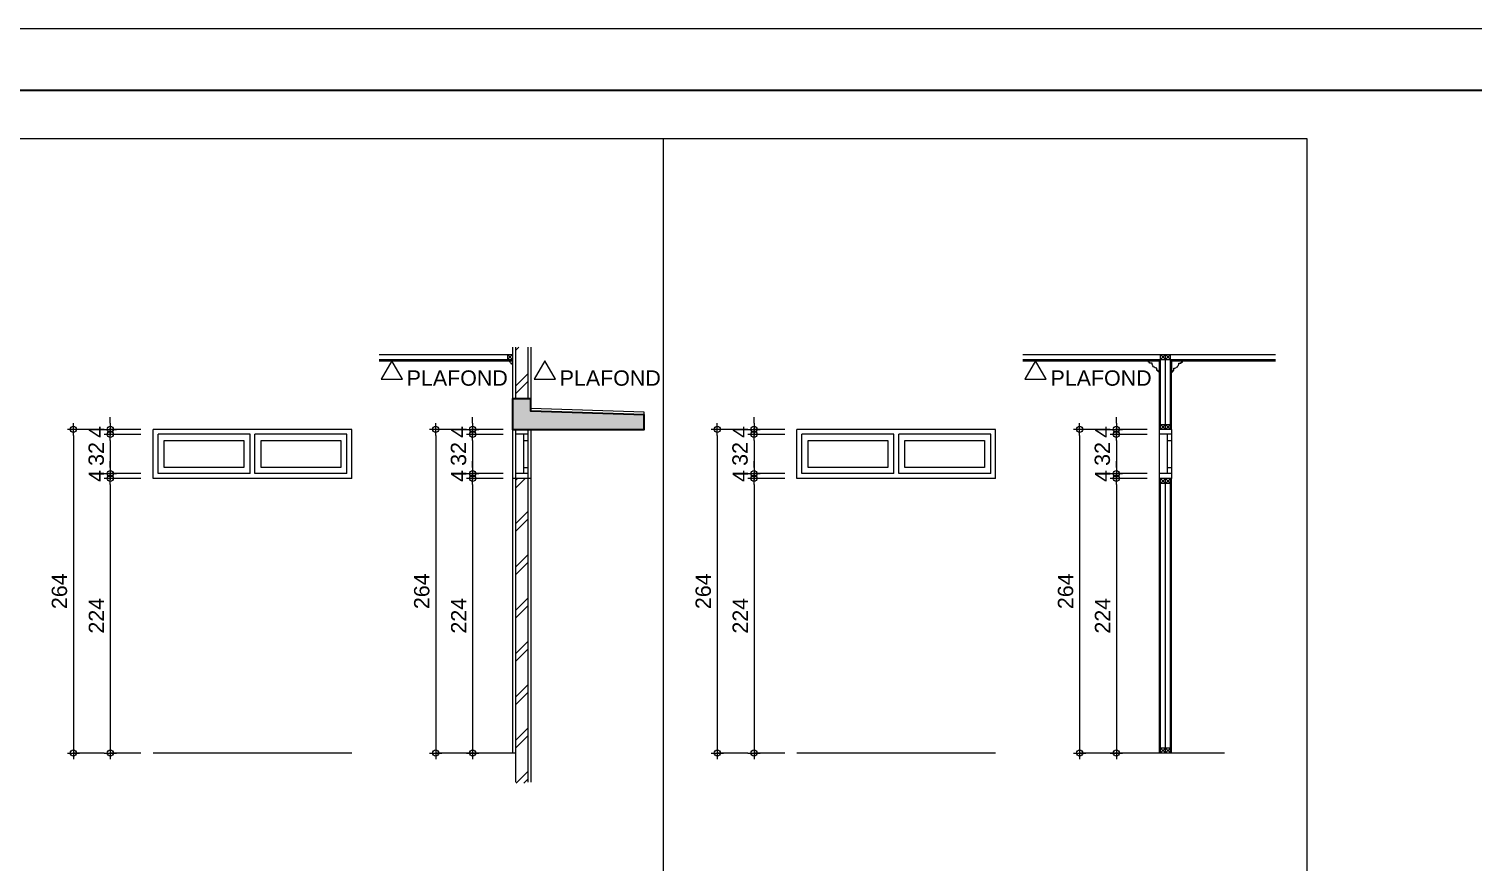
# Model space of a CAD drawing. Header units: millimetres. Extents: x -11 to 1625, y -267 to 180.
# Drawn here: x 1042.45 to 1066.01, y -115.6 to -102 of the extents above; entities that cross this region are included whole.
import ezdxf
from ezdxf.enums import TextEntityAlignment as Align

# ---------------------------------------------------------------- set-up
doc = ezdxf.new("R2010")
doc.units = ezdxf.units.MM
for name, color, linetype, lineweight in [('ars', 11, 'Continuous', 5), ('blk', 1, 'Continuous', 30), ('GRS KOP', 1, 'Continuous', 35), ('kop', 7, 'Continuous', 20), ('kus', 63, 'Continuous', 15), ('lan', 7, 'Continuous', 15), ('not', 7, 'Continuous', 20), ('PARTISI', 190, 'Continuous', 9), ('pla', 213, 'Continuous', 15), ('sol kol', 8, 'Continuous', 0), ('tem', 5, 'Continuous', 20), ('u', 6, 'Continuous', 20)]:
    doc.layers.add(name, color=color, linetype=linetype, lineweight=lineweight)
doc.styles.add('BARU', font='complex.shx')
doc.styles.add('S', font='SIMPLEX', dxfattribs={"width": 1.1})
doc.styles.get("Standard").update_dxf_attribs({"font": 'ARIALUNI.TTF'})
doc.dimstyles.new('SK 50', dxfattribs={"dimtxt": 0.25, "dimasz": 0.1, "dimexe": 0, "dimexo": 0, "dimgap": 0.1, "dimtad": 1, "dimdec": 0, "dimlfac": 50, "dimzin": 12, "dimdsep": 46, "dimtxsty": 'Standard', "dimblk": 'BULAT', "dimcen": 0.1, "dimclrd": 256, "dimclre": 256, "dimclrt": 256, "dimadec": 0, "dimazin": 3, "dimtfac": 1, "dimtdec": 0, "dimtofl": 0, "dimtmove": 0, "dimatfit": 3, "dimldrblk": 'BULAT', "dimfxl": 0, "dimtolj": 1, "dimtzin": 0, "dimlwd": -1, "dimlwe": -1, "dimarcsym": 0})

# ---------------------------------------------------------------- blocks, each defined once
blk = doc.blocks.new('kop')
at = {"layer": 'GRS KOP'}
blk.add_lwpolyline([(1, 54), (83, 54), (83, 1), (1, 1)], close=True, dxfattribs=at)
at = {"layer": 'kop', "color": 7}
blk.add_line((84, 55), (0, 55), dxfattribs=at)
at = {"layer": 'kop', "style": 'BARU', "flags": 4}
for p, height in [((73.8, 5.4), 0.35), ((80.303, 5.382), 0.25), ((73.8, 4.9), 0.35), ((80.303, 4.882), 0.25), ((73.8, 4.4), 0.35), ((80.303, 4.382), 0.25)]:
    blk.add_attdef('-', p, '', height=height, dxfattribs=at)
at = {"layer": 'kop', "flags": 4}
for tag, p in [('AR-00', (78.057, 2.648)), ('00', (81.238, 2.647))]:
    blk.add_attdef(tag, text='', height=0.35, dxfattribs=at).set_placement(p, align=Align.MIDDLE)
blk = doc.blocks.new('BULAT')
for p, q in [((-1, 0), (1, 0)), ((0, -1), (0, 1))]:
    blk.add_line(p, q)
blk.add_circle((0, 0), 0.5)
blk = doc.blocks.new('*D2058')
at = {"layer": 'Defpoints', "color": 0, "ltscale": 0.15}
for p in [(1044.281, -109.337), (1043.781, -113.817), (1044.281, -113.817)]:
    blk.add_point(p, dxfattribs=at)
at = {"layer": 'u', "ltscale": 0.15}
for p, q in [((1044.281, -109.337), (1043.781, -109.337)), ((1043.781, -109.437), (1043.781, -113.717)), ((1044.281, -113.817), (1043.781, -113.817))]:
    blk.add_line(p, q, dxfattribs=at)
at = {"layer": 'u', "ltscale": 0.15, "xscale": 0.1, "yscale": 0.1, "zscale": 0.1}
for p, rotation in [((1043.781, -109.337), 90), ((1043.781, -113.817), 270)]:
    blk.add_blockref('BULAT', p, dxfattribs=dict(at, rotation=rotation))
at = {"layer": 'u', "ltscale": 0.15, "insert": (1043.555, -111.577), "char_height": 0.25, "attachment_point": 5, "rotation": 90}
blk.add_mtext('\\A1;224', dxfattribs=at)
blk = doc.blocks.new('*D2059')
at = {"layer": 'Defpoints', "color": 0, "ltscale": 0.15}
for p in [(1044.281, -108.617), (1043.781, -109.257), (1044.281, -109.257)]:
    blk.add_point(p, dxfattribs=at)
at = {"layer": 'u', "ltscale": 0.15}
for p, q in [((1044.281, -108.617), (1043.781, -108.617)), ((1043.781, -108.717), (1043.781, -109.157)), ((1044.281, -109.257), (1043.781, -109.257))]:
    blk.add_line(p, q, dxfattribs=at)
at = {"layer": 'u', "ltscale": 0.15, "xscale": 0.1, "yscale": 0.1, "zscale": 0.1}
for p, rotation in [((1043.781, -108.617), 90), ((1043.781, -109.257), 270)]:
    blk.add_blockref('BULAT', p, dxfattribs=dict(at, rotation=rotation))
at = {"layer": 'u', "ltscale": 0.15, "insert": (1043.553, -108.937), "char_height": 0.25, "attachment_point": 5, "rotation": 90}
blk.add_mtext('\\A1;32', dxfattribs=at)
blk = doc.blocks.new('*D2060')
at = {"layer": 'Defpoints', "color": 0, "ltscale": 0.15}
for p in [(1044.281, -108.537), (1043.781, -108.617), (1044.281, -108.617)]:
    blk.add_point(p, dxfattribs=at)
at = {"layer": 'u', "ltscale": 0.15}
for p, q in [((1043.781, -108.437), (1043.781, -108.337)), ((1044.281, -108.537), (1043.781, -108.537)), ((1044.281, -108.617), (1043.781, -108.617)), ((1043.781, -108.717), (1043.781, -108.817))]:
    blk.add_line(p, q, dxfattribs=at)
at = {"layer": 'u', "ltscale": 0.15, "xscale": 0.1, "yscale": 0.1, "zscale": 0.1}
for p, rotation in [((1043.781, -108.537), 270), ((1043.781, -108.617), 90)]:
    blk.add_blockref('BULAT', p, dxfattribs=dict(at, rotation=rotation))
at = {"layer": 'u', "ltscale": 0.15, "insert": (1043.556, -108.577), "char_height": 0.25, "attachment_point": 5, "rotation": 90}
blk.add_mtext('\\A1;4', dxfattribs=at)
blk = doc.blocks.new('*D2061')
at = {"layer": 'Defpoints', "color": 0, "ltscale": 0.15}
for p in [(1043.681, -108.537), (1043.181, -113.817), (1043.681, -113.817)]:
    blk.add_point(p, dxfattribs=at)
at = {"layer": 'u', "ltscale": 0.15}
for p, q in [((1043.681, -108.537), (1043.181, -108.537)), ((1043.181, -108.637), (1043.181, -113.717)), ((1043.681, -113.817), (1043.181, -113.817))]:
    blk.add_line(p, q, dxfattribs=at)
at = {"layer": 'u', "ltscale": 0.15, "xscale": 0.1, "yscale": 0.1, "zscale": 0.1}
for p, rotation in [((1043.181, -108.537), 90), ((1043.181, -113.817), 270)]:
    blk.add_blockref('BULAT', p, dxfattribs=dict(at, rotation=rotation))
at = {"layer": 'u', "ltscale": 0.15, "insert": (1042.953, -111.177), "char_height": 0.25, "attachment_point": 5, "rotation": 90}
blk.add_mtext('\\A1;264', dxfattribs=at)
blk = doc.blocks.new('*D2062')
at = {"layer": 'Defpoints', "color": 0, "ltscale": 0.15}
for p in [(1044.281, -109.257), (1043.781, -109.337), (1044.281, -109.337)]:
    blk.add_point(p, dxfattribs=at)
at = {"layer": 'u', "ltscale": 0.15}
for p, q in [((1043.781, -109.157), (1043.781, -109.057)), ((1044.281, -109.257), (1043.781, -109.257)), ((1044.281, -109.337), (1043.781, -109.337)), ((1043.781, -109.437), (1043.781, -109.537))]:
    blk.add_line(p, q, dxfattribs=at)
at = {"layer": 'u', "ltscale": 0.15, "xscale": 0.1, "yscale": 0.1, "zscale": 0.1}
for p, rotation in [((1043.781, -109.257), 270), ((1043.781, -109.337), 90)]:
    blk.add_blockref('BULAT', p, dxfattribs=dict(at, rotation=rotation))
at = {"layer": 'u', "ltscale": 0.15, "insert": (1043.556, -109.297), "char_height": 0.25, "attachment_point": 5, "rotation": 90}
blk.add_mtext('\\A1;4', dxfattribs=at)
blk = doc.blocks.new('PEILA')
blk.add_lwpolyline([(-0.188, -0.325), (0.188, -0.325), (0, 0)], close=True)
at = {"style": 'S', "width": 1.1, "flags": 4}
blk.add_attdef('CAT', (0.265, -0.289), '', height=0.2, dxfattribs=at)
blk = doc.blocks.new('*D2063')
at = {"layer": 'Defpoints', "color": 0, "ltscale": 0.15}
for p in [(1050.19, -109.337), (1049.69, -113.817), (1050.19, -113.817)]:
    blk.add_point(p, dxfattribs=at)
at = {"layer": 'u', "ltscale": 0.15}
for p, q in [((1050.19, -109.337), (1049.69, -109.337)), ((1049.69, -109.437), (1049.69, -113.717)), ((1050.19, -113.817), (1049.69, -113.817))]:
    blk.add_line(p, q, dxfattribs=at)
at = {"layer": 'u', "ltscale": 0.15, "xscale": 0.1, "yscale": 0.1, "zscale": 0.1}
for p, rotation in [((1049.69, -109.337), 90), ((1049.69, -113.817), 270)]:
    blk.add_blockref('BULAT', p, dxfattribs=dict(at, rotation=rotation))
at = {"layer": 'u', "ltscale": 0.15, "insert": (1049.464, -111.577), "char_height": 0.25, "attachment_point": 5, "rotation": 90}
blk.add_mtext('\\A1;224', dxfattribs=at)
blk = doc.blocks.new('*D2064')
at = {"layer": 'Defpoints', "color": 0, "ltscale": 0.15}
for p in [(1050.19, -108.617), (1049.69, -109.257), (1050.19, -109.257)]:
    blk.add_point(p, dxfattribs=at)
at = {"layer": 'u', "ltscale": 0.15}
for p, q in [((1050.19, -108.617), (1049.69, -108.617)), ((1049.69, -108.717), (1049.69, -109.157)), ((1050.19, -109.257), (1049.69, -109.257))]:
    blk.add_line(p, q, dxfattribs=at)
at = {"layer": 'u', "ltscale": 0.15, "xscale": 0.1, "yscale": 0.1, "zscale": 0.1}
for p, rotation in [((1049.69, -108.617), 90), ((1049.69, -109.257), 270)]:
    blk.add_blockref('BULAT', p, dxfattribs=dict(at, rotation=rotation))
at = {"layer": 'u', "ltscale": 0.15, "insert": (1049.462, -108.937), "char_height": 0.25, "attachment_point": 5, "rotation": 90}
blk.add_mtext('\\A1;32', dxfattribs=at)
blk = doc.blocks.new('*D2065')
at = {"layer": 'Defpoints', "color": 0, "ltscale": 0.15}
for p in [(1050.19, -108.537), (1049.69, -108.617), (1050.19, -108.617)]:
    blk.add_point(p, dxfattribs=at)
at = {"layer": 'u', "ltscale": 0.15}
for p, q in [((1049.69, -108.437), (1049.69, -108.337)), ((1050.19, -108.537), (1049.69, -108.537)), ((1050.19, -108.617), (1049.69, -108.617)), ((1049.69, -108.717), (1049.69, -108.817))]:
    blk.add_line(p, q, dxfattribs=at)
at = {"layer": 'u', "ltscale": 0.15, "xscale": 0.1, "yscale": 0.1, "zscale": 0.1}
for p, rotation in [((1049.69, -108.537), 270), ((1049.69, -108.617), 90)]:
    blk.add_blockref('BULAT', p, dxfattribs=dict(at, rotation=rotation))
at = {"layer": 'u', "ltscale": 0.15, "insert": (1049.465, -108.577), "char_height": 0.25, "attachment_point": 5, "rotation": 90}
blk.add_mtext('\\A1;4', dxfattribs=at)
blk = doc.blocks.new('*D2066')
at = {"layer": 'Defpoints', "color": 0, "ltscale": 0.15}
for p in [(1049.59, -108.537), (1049.09, -113.817), (1049.59, -113.817)]:
    blk.add_point(p, dxfattribs=at)
at = {"layer": 'u', "ltscale": 0.15}
for p, q in [((1049.59, -108.537), (1049.09, -108.537)), ((1049.09, -108.637), (1049.09, -113.717)), ((1049.59, -113.817), (1049.09, -113.817))]:
    blk.add_line(p, q, dxfattribs=at)
at = {"layer": 'u', "ltscale": 0.15, "xscale": 0.1, "yscale": 0.1, "zscale": 0.1}
for p, rotation in [((1049.09, -108.537), 90), ((1049.09, -113.817), 270)]:
    blk.add_blockref('BULAT', p, dxfattribs=dict(at, rotation=rotation))
at = {"layer": 'u', "ltscale": 0.15, "insert": (1048.862, -111.177), "char_height": 0.25, "attachment_point": 5, "rotation": 90}
blk.add_mtext('\\A1;264', dxfattribs=at)
blk = doc.blocks.new('*D2067')
at = {"layer": 'Defpoints', "color": 0, "ltscale": 0.15}
for p in [(1050.19, -109.257), (1049.69, -109.337), (1050.19, -109.337)]:
    blk.add_point(p, dxfattribs=at)
at = {"layer": 'u', "ltscale": 0.15}
for p, q in [((1049.69, -109.157), (1049.69, -109.057)), ((1050.19, -109.257), (1049.69, -109.257)), ((1050.19, -109.337), (1049.69, -109.337)), ((1049.69, -109.437), (1049.69, -109.537))]:
    blk.add_line(p, q, dxfattribs=at)
at = {"layer": 'u', "ltscale": 0.15, "xscale": 0.1, "yscale": 0.1, "zscale": 0.1}
for p, rotation in [((1049.69, -109.257), 270), ((1049.69, -109.337), 90)]:
    blk.add_blockref('BULAT', p, dxfattribs=dict(at, rotation=rotation))
at = {"layer": 'u', "ltscale": 0.15, "insert": (1049.465, -109.297), "char_height": 0.25, "attachment_point": 5, "rotation": 90}
blk.add_mtext('\\A1;4', dxfattribs=at)
blk = doc.blocks.new('*D2074')
at = {"layer": 'Defpoints', "color": 0, "ltscale": 0.15}
for p in [(1054.781, -109.337), (1054.281, -113.817), (1054.781, -113.817)]:
    blk.add_point(p, dxfattribs=at)
at = {"layer": 'u', "ltscale": 0.15}
for p, q in [((1054.781, -109.337), (1054.281, -109.337)), ((1054.281, -109.437), (1054.281, -113.717)), ((1054.781, -113.817), (1054.281, -113.817))]:
    blk.add_line(p, q, dxfattribs=at)
at = {"layer": 'u', "ltscale": 0.15, "xscale": 0.1, "yscale": 0.1, "zscale": 0.1}
for p, rotation in [((1054.281, -109.337), 90), ((1054.281, -113.817), 270)]:
    blk.add_blockref('BULAT', p, dxfattribs=dict(at, rotation=rotation))
at = {"layer": 'u', "ltscale": 0.15, "insert": (1054.055, -111.577), "char_height": 0.25, "attachment_point": 5, "rotation": 90}
blk.add_mtext('\\A1;224', dxfattribs=at)
blk = doc.blocks.new('*D2075')
at = {"layer": 'Defpoints', "color": 0, "ltscale": 0.15}
for p in [(1054.781, -108.617), (1054.281, -109.257), (1054.781, -109.257)]:
    blk.add_point(p, dxfattribs=at)
at = {"layer": 'u', "ltscale": 0.15}
for p, q in [((1054.781, -108.617), (1054.281, -108.617)), ((1054.281, -108.717), (1054.281, -109.157)), ((1054.781, -109.257), (1054.281, -109.257))]:
    blk.add_line(p, q, dxfattribs=at)
at = {"layer": 'u', "ltscale": 0.15, "xscale": 0.1, "yscale": 0.1, "zscale": 0.1}
for p, rotation in [((1054.281, -108.617), 90), ((1054.281, -109.257), 270)]:
    blk.add_blockref('BULAT', p, dxfattribs=dict(at, rotation=rotation))
at = {"layer": 'u', "ltscale": 0.15, "insert": (1054.053, -108.937), "char_height": 0.25, "attachment_point": 5, "rotation": 90}
blk.add_mtext('\\A1;32', dxfattribs=at)
blk = doc.blocks.new('*D2076')
at = {"layer": 'Defpoints', "color": 0, "ltscale": 0.15}
for p in [(1054.781, -108.537), (1054.281, -108.617), (1054.781, -108.617)]:
    blk.add_point(p, dxfattribs=at)
at = {"layer": 'u', "ltscale": 0.15}
for p, q in [((1054.281, -108.437), (1054.281, -108.337)), ((1054.781, -108.537), (1054.281, -108.537)), ((1054.781, -108.617), (1054.281, -108.617)), ((1054.281, -108.717), (1054.281, -108.817))]:
    blk.add_line(p, q, dxfattribs=at)
at = {"layer": 'u', "ltscale": 0.15, "xscale": 0.1, "yscale": 0.1, "zscale": 0.1}
for p, rotation in [((1054.281, -108.537), 270), ((1054.281, -108.617), 90)]:
    blk.add_blockref('BULAT', p, dxfattribs=dict(at, rotation=rotation))
at = {"layer": 'u', "ltscale": 0.15, "insert": (1054.056, -108.577), "char_height": 0.25, "attachment_point": 5, "rotation": 90}
blk.add_mtext('\\A1;4', dxfattribs=at)
blk = doc.blocks.new('*D2077')
at = {"layer": 'Defpoints', "color": 0, "ltscale": 0.15}
for p in [(1054.181, -108.537), (1053.681, -113.817), (1054.181, -113.817)]:
    blk.add_point(p, dxfattribs=at)
at = {"layer": 'u', "ltscale": 0.15}
for p, q in [((1054.181, -108.537), (1053.681, -108.537)), ((1053.681, -108.637), (1053.681, -113.717)), ((1054.181, -113.817), (1053.681, -113.817))]:
    blk.add_line(p, q, dxfattribs=at)
at = {"layer": 'u', "ltscale": 0.15, "xscale": 0.1, "yscale": 0.1, "zscale": 0.1}
for p, rotation in [((1053.681, -108.537), 90), ((1053.681, -113.817), 270)]:
    blk.add_blockref('BULAT', p, dxfattribs=dict(at, rotation=rotation))
at = {"layer": 'u', "ltscale": 0.15, "insert": (1053.453, -111.177), "char_height": 0.25, "attachment_point": 5, "rotation": 90}
blk.add_mtext('\\A1;264', dxfattribs=at)
blk = doc.blocks.new('*D2078')
at = {"layer": 'Defpoints', "color": 0, "ltscale": 0.15}
for p in [(1054.781, -109.257), (1054.281, -109.337), (1054.781, -109.337)]:
    blk.add_point(p, dxfattribs=at)
at = {"layer": 'u', "ltscale": 0.15}
for p, q in [((1054.281, -109.157), (1054.281, -109.057)), ((1054.781, -109.257), (1054.281, -109.257)), ((1054.781, -109.337), (1054.281, -109.337)), ((1054.281, -109.437), (1054.281, -109.537))]:
    blk.add_line(p, q, dxfattribs=at)
at = {"layer": 'u', "ltscale": 0.15, "xscale": 0.1, "yscale": 0.1, "zscale": 0.1}
for p, rotation in [((1054.281, -109.257), 270), ((1054.281, -109.337), 90)]:
    blk.add_blockref('BULAT', p, dxfattribs=dict(at, rotation=rotation))
at = {"layer": 'u', "ltscale": 0.15, "insert": (1054.056, -109.297), "char_height": 0.25, "attachment_point": 5, "rotation": 90}
blk.add_mtext('\\A1;4', dxfattribs=at)
blk = doc.blocks.new('*D2079')
at = {"layer": 'Defpoints', "color": 0, "ltscale": 0.15}
for p in [(1060.69, -109.337), (1060.19, -113.817), (1060.69, -113.817)]:
    blk.add_point(p, dxfattribs=at)
at = {"layer": 'u', "ltscale": 0.15}
for p, q in [((1060.69, -109.337), (1060.19, -109.337)), ((1060.19, -109.437), (1060.19, -113.717)), ((1060.69, -113.817), (1060.19, -113.817))]:
    blk.add_line(p, q, dxfattribs=at)
at = {"layer": 'u', "ltscale": 0.15, "xscale": 0.1, "yscale": 0.1, "zscale": 0.1}
for p, rotation in [((1060.19, -109.337), 90), ((1060.19, -113.817), 270)]:
    blk.add_blockref('BULAT', p, dxfattribs=dict(at, rotation=rotation))
at = {"layer": 'u', "ltscale": 0.15, "insert": (1059.964, -111.577), "char_height": 0.25, "attachment_point": 5, "rotation": 90}
blk.add_mtext('\\A1;224', dxfattribs=at)
blk = doc.blocks.new('*D2080')
at = {"layer": 'Defpoints', "color": 0, "ltscale": 0.15}
for p in [(1060.69, -108.617), (1060.19, -109.257), (1060.69, -109.257)]:
    blk.add_point(p, dxfattribs=at)
at = {"layer": 'u', "ltscale": 0.15}
for p, q in [((1060.69, -108.617), (1060.19, -108.617)), ((1060.19, -108.717), (1060.19, -109.157)), ((1060.69, -109.257), (1060.19, -109.257))]:
    blk.add_line(p, q, dxfattribs=at)
at = {"layer": 'u', "ltscale": 0.15, "xscale": 0.1, "yscale": 0.1, "zscale": 0.1}
for p, rotation in [((1060.19, -108.617), 90), ((1060.19, -109.257), 270)]:
    blk.add_blockref('BULAT', p, dxfattribs=dict(at, rotation=rotation))
at = {"layer": 'u', "ltscale": 0.15, "insert": (1059.962, -108.937), "char_height": 0.25, "attachment_point": 5, "rotation": 90}
blk.add_mtext('\\A1;32', dxfattribs=at)
blk = doc.blocks.new('*D2081')
at = {"layer": 'Defpoints', "color": 0, "ltscale": 0.15}
for p in [(1060.69, -108.537), (1060.19, -108.617), (1060.69, -108.617)]:
    blk.add_point(p, dxfattribs=at)
at = {"layer": 'u', "ltscale": 0.15}
for p, q in [((1060.19, -108.437), (1060.19, -108.337)), ((1060.69, -108.537), (1060.19, -108.537)), ((1060.69, -108.617), (1060.19, -108.617)), ((1060.19, -108.717), (1060.19, -108.817))]:
    blk.add_line(p, q, dxfattribs=at)
at = {"layer": 'u', "ltscale": 0.15, "xscale": 0.1, "yscale": 0.1, "zscale": 0.1}
for p, rotation in [((1060.19, -108.537), 270), ((1060.19, -108.617), 90)]:
    blk.add_blockref('BULAT', p, dxfattribs=dict(at, rotation=rotation))
at = {"layer": 'u', "ltscale": 0.15, "insert": (1059.965, -108.577), "char_height": 0.25, "attachment_point": 5, "rotation": 90}
blk.add_mtext('\\A1;4', dxfattribs=at)
blk = doc.blocks.new('*D2082')
at = {"layer": 'Defpoints', "color": 0, "ltscale": 0.15}
for p in [(1060.09, -108.537), (1059.59, -113.817), (1060.09, -113.817)]:
    blk.add_point(p, dxfattribs=at)
at = {"layer": 'u', "ltscale": 0.15}
for p, q in [((1060.09, -108.537), (1059.59, -108.537)), ((1059.59, -108.637), (1059.59, -113.717)), ((1060.09, -113.817), (1059.59, -113.817))]:
    blk.add_line(p, q, dxfattribs=at)
at = {"layer": 'u', "ltscale": 0.15, "xscale": 0.1, "yscale": 0.1, "zscale": 0.1}
for p, rotation in [((1059.59, -108.537), 90), ((1059.59, -113.817), 270)]:
    blk.add_blockref('BULAT', p, dxfattribs=dict(at, rotation=rotation))
at = {"layer": 'u', "ltscale": 0.15, "insert": (1059.362, -111.177), "char_height": 0.25, "attachment_point": 5, "rotation": 90}
blk.add_mtext('\\A1;264', dxfattribs=at)
blk = doc.blocks.new('*D2083')
at = {"layer": 'Defpoints', "color": 0, "ltscale": 0.15}
for p in [(1060.69, -109.257), (1060.19, -109.337), (1060.69, -109.337)]:
    blk.add_point(p, dxfattribs=at)
at = {"layer": 'u', "ltscale": 0.15}
for p, q in [((1060.19, -109.157), (1060.19, -109.057)), ((1060.69, -109.257), (1060.19, -109.257)), ((1060.69, -109.337), (1060.19, -109.337)), ((1060.19, -109.437), (1060.19, -109.537))]:
    blk.add_line(p, q, dxfattribs=at)
at = {"layer": 'u', "ltscale": 0.15, "xscale": 0.1, "yscale": 0.1, "zscale": 0.1}
for p, rotation in [((1060.19, -109.257), 270), ((1060.19, -109.337), 90)]:
    blk.add_blockref('BULAT', p, dxfattribs=dict(at, rotation=rotation))
at = {"layer": 'u', "ltscale": 0.15, "insert": (1059.965, -109.297), "char_height": 0.25, "attachment_point": 5, "rotation": 90}
blk.add_mtext('\\A1;4', dxfattribs=at)

msp = doc.modelspace()

# ---------------------------------------------------------------- hatches: boundary and pattern name
at = {"layer": 'ars'}
h = msp.add_hatch(dxfattribs=at)
h.set_pattern_fill('TEMBOK', color=256, scale=0.5)
h.set_pattern_definition([(45, (1022.49837, -208.55455), (-0.3535534, 0.3535534), []), (45, (1022.62337, -208.55455), (-0.3535534, 0.3535534), [])])
h.paths.add_polyline_path([(1050.3899328, -108.0365316), (1050.3899328, -107.1965316), (1050.5899328, -107.1965316), (1050.5899328, -108.0365316)])
h = msp.add_hatch(dxfattribs=at)
h.set_pattern_fill('TEMBOK', color=256, scale=0.5)
h.set_pattern_definition([(45, (1022.49837, -214.33455), (-0.3535534, 0.3535534), []), (45, (1022.62337, -214.33455), (-0.3535534, 0.3535534), [])])
h.paths.add_polyline_path([(1050.3899328, -114.3066865), (1050.3899328, -109.3365316), (1050.5899328, -109.3365316), (1050.5899328, -114.3066865)])
at = {"layer": 'sol kol'}
h = msp.add_hatch(color=256, dxfattribs=at)
h.dxf.hatch_style = 1
h.paths.add_polyline_path([(1050.6399328, -108.0365316), (1050.3399328, -108.0365316), (1050.3399328, -108.5365316), (1052.4899328, -108.5365316), (1052.4899328, -108.2965316), (1050.6399328, -108.2365316)])

# ---------------------------------------------------------------- linework, layer by layer
at = {"layer": 'ars'}
for p, q in [((1050.2599328, -107.3965316), (1050.3399328, -107.3165316)), ((1050.2599328, -107.3165316), (1050.3399328, -107.3965316)), ((1050.3899328, -107.1965316), (1050.3899328, -108.0365316)), ((1050.5899328, -107.1965316), (1050.5899328, -108.0365316)), ((1060.9099328, -107.3965316), (1060.9899328, -107.3165316)), ((1060.9099328, -107.3165316), (1060.9899328, -107.3965316)), ((1061.0699328, -107.3965316), (1060.9899328, -107.3165316)), ((1061.0699328, -107.3165316), (1060.9899328, -107.3965316)), ((1048.1646174, -107.4165316), (1050.3399328, -107.4165316)), ((1058.6646174, -107.4165316), (1060.9099328, -107.4165316)), ((1060.8919328, -108.5365316), (1060.8919328, -107.4165316)), ((1061.0699328, -107.4165316), (1062.7846538, -107.4165316)), ((1061.0879328, -108.5365316), (1061.0879328, -107.4165316)), ((1052.4899328, -108.2565106), (1050.6399328, -108.1965106)), ((1052.4899328, -108.2965316), (1052.4899328, -108.2565106)), ((1060.9099328, -108.5365316), (1060.9899328, -108.4565316)), ((1060.9099328, -108.4565316), (1060.9899328, -108.5365316)), ((1060.9899328, -108.4565316), (1061.0699328, -108.5365316)), ((1060.9899328, -108.5365316), (1061.0699328, -108.4565316)), ((1050.3899328, -109.3365316), (1050.3899328, -114.2931603)), ((1050.5899328, -109.3365316), (1050.5899328, -114.2931603)), ((1060.8919328, -113.8165316), (1060.8919328, -109.3365316)), ((1060.9099328, -109.4165316), (1060.9899328, -109.3365316)), ((1060.9099328, -109.3365316), (1060.9899328, -109.4165316)), ((1061.0699328, -109.4165316), (1060.9899328, -109.3365316)), ((1061.0699328, -109.3365316), (1060.9899328, -109.4165316)), ((1061.0879328, -113.8165316), (1061.0879328, -109.3365316)), ((1060.9099328, -113.7365316), (1060.9899328, -113.8165316)), ((1060.9099328, -113.8165316), (1060.9899328, -113.7365316)), ((1061.0699328, -113.7365316), (1060.9899328, -113.8165316)), ((1061.0699328, -113.8165316), (1060.9899328, -113.7365316))]:
    msp.add_line(p, q, dxfattribs=at)
at = {"layer": 'blk'}
msp.add_lwpolyline([(1050.6399328, -108.0365316), (1050.3399328, -108.0365316), (1050.3399328, -108.5365316), (1052.4899328, -108.5365316), (1052.4899328, -108.2965316), (1050.6399328, -108.2365316)], close=True, dxfattribs=at)
at = {"layer": 'kus'}
for p, q in [((1047.7207189, -108.5365316), (1044.4807189, -108.5365316)), ((1044.4807189, -109.3365316), (1044.4807189, -108.5365316)), ((1047.7207189, -109.3365316), (1047.7207189, -108.5365316)), ((1050.5899328, -108.5365316), (1050.3899328, -108.5365316)), ((1050.3899328, -108.5365316), (1050.3899328, -109.3365316)), ((1050.5899328, -108.5365316), (1050.5899328, -109.3365316)), ((1058.2207189, -108.5365316), (1054.9807189, -108.5365316)), ((1054.9807189, -109.3365316), (1054.9807189, -108.5365316)), ((1058.2207189, -109.3365316), (1058.2207189, -108.5365316)), ((1061.0899328, -108.5365316), (1060.8899328, -108.5365316)), ((1060.8899328, -108.5365316), (1060.8899328, -109.3365316)), ((1061.0899328, -108.5365316), (1061.0899328, -109.3365316)), ((1044.5607189, -109.2565316), (1044.5607189, -108.6165316)), ((1046.0607189, -108.6165316), (1044.5607189, -108.6165316)), ((1046.0607189, -109.2565316), (1046.0607189, -108.6165316)), ((1047.6407189, -108.6165316), (1046.1407189, -108.6165316)), ((1046.1407189, -109.2565316), (1046.1407189, -108.6165316)), ((1047.6407189, -109.2565316), (1047.6407189, -108.6165316)), ((1050.5899328, -108.6165316), (1050.3899328, -108.6165316)), ((1050.5199328, -108.6165316), (1050.5199328, -109.2565316)), ((1050.5199328, -108.7165316), (1050.5899328, -108.7165316)), ((1055.0607189, -109.2565316), (1055.0607189, -108.6165316)), ((1056.5607189, -108.6165316), (1055.0607189, -108.6165316)), ((1056.5607189, -109.2565316), (1056.5607189, -108.6165316)), ((1058.1407189, -108.6165316), (1056.6407189, -108.6165316)), ((1056.6407189, -109.2565316), (1056.6407189, -108.6165316)), ((1058.1407189, -109.2565316), (1058.1407189, -108.6165316)), ((1061.0899328, -108.6165316), (1060.8899328, -108.6165316)), ((1061.0199328, -108.6165316), (1061.0199328, -109.2565316)), ((1061.0199328, -108.7165316), (1061.0899328, -108.7165316)), ((1046.0607189, -109.2565316), (1044.5607189, -109.2565316)), ((1047.6407189, -109.2565316), (1046.1407189, -109.2565316)), ((1050.5899328, -109.2565316), (1050.3899328, -109.2565316)), ((1050.5199328, -109.1565316), (1050.5899328, -109.1565316)), ((1056.5607189, -109.2565316), (1055.0607189, -109.2565316)), ((1058.1407189, -109.2565316), (1056.6407189, -109.2565316)), ((1061.0899328, -109.2565316), (1060.8899328, -109.2565316)), ((1061.0199328, -109.1565316), (1061.0899328, -109.1565316)), ((1047.7207189, -109.3365316), (1044.4807189, -109.3365316)), ((1050.6399328, -109.3365316), (1050.3399328, -109.3365316)), ((1058.2207189, -109.3365316), (1054.9807189, -109.3365316)), ((1061.0899328, -109.3365316), (1060.8899328, -109.3365316))]:
    msp.add_line(p, q, dxfattribs=at)
for points in [[(1045.9607189, -108.7165316), (1045.9607189, -109.1565316), (1044.6607189, -109.1565316), (1044.6607189, -108.7165316)], [(1047.5407189, -108.7165316), (1047.5407189, -109.1565316), (1046.2407189, -109.1565316), (1046.2407189, -108.7165316)], [(1056.4607189, -108.7165316), (1056.4607189, -109.1565316), (1055.1607189, -109.1565316), (1055.1607189, -108.7165316)], [(1058.0407189, -108.7165316), (1058.0407189, -109.1565316), (1056.7407189, -109.1565316), (1056.7407189, -108.7165316)]]:
    msp.add_lwpolyline(points, close=True, dxfattribs=at)
at = {"layer": 'lan'}
for p, q in [((1063.3011015, -103.794508), (1002.8011015, -103.794508)), ((1052.8011015, -127.194508), (1052.8011015, -103.794508)), ((1063.3011015, -127.194508), (1063.3011015, -103.794508)), ((1050.3399328, -107.1965316), (1050.3399328, -108.0365316)), ((1050.6399328, -107.1965316), (1050.6399328, -108.0365316)), ((1050.3399328, -108.5365316), (1050.3399328, -109.3365316)), ((1050.6399328, -108.5365316), (1050.6399328, -109.3365316)), ((1044.4807189, -113.8165316), (1047.7207189, -113.8165316)), ((1049.5363349, -113.8165316), (1050.3899328, -113.8165316)), ((1054.9807189, -113.8165316), (1058.2207189, -113.8165316)), ((1060.0363349, -113.8165316), (1061.9514543, -113.8165316))]:
    msp.add_line(p, q, dxfattribs=at)
for points in [[(1050.2865995, -107.429865), (1050.2865995, -107.4231983), (1050.2799328, -107.4231983), (1050.2799328, -107.4165316), (1050.3399328, -107.4165316), (1050.3399328, -107.4765316), (1050.3332661, -107.4765316), (1050.3332661, -107.469865), (1050.3265995, -107.469865), (1050.3265995, -107.4565316, -0.4142135624), (1050.2999328, -107.429865)], [(1060.7319328, -107.4565316), (1060.7319328, -107.4365316), (1060.7119328, -107.4365316), (1060.7119328, -107.4165316), (1060.8919328, -107.4165316), (1060.8919328, -107.5965316), (1060.8719328, -107.5965316), (1060.8719328, -107.5765316), (1060.8519328, -107.5765316), (1060.8519328, -107.5365316, -0.4142135624), (1060.7719328, -107.4565316)], [(1061.2479328, -107.4565316), (1061.2479328, -107.4365316), (1061.2679328, -107.4365316), (1061.2679328, -107.4165316), (1061.0879328, -107.4165316), (1061.0879328, -107.5965316), (1061.1079328, -107.5965316), (1061.1079328, -107.5765316), (1061.1279328, -107.5765316), (1061.1279328, -107.5365316, 0.4142135624), (1061.2079328, -107.4565316)]]:
    msp.add_lwpolyline(points, format="xyb", close=True, dxfattribs=at)
at = {"layer": 'PARTISI'}
for p, q in [((1060.9099328, -108.5365316), (1060.9099328, -107.3165316)), ((1060.9899328, -108.5365316), (1060.9899328, -107.3165316)), ((1061.0699328, -108.5365316), (1061.0699328, -107.3165316)), ((1060.9099328, -108.4565316), (1061.0699328, -108.4565316)), ((1060.9099328, -113.8165316), (1060.9099328, -109.3365316)), ((1061.0699328, -109.4165316), (1060.9099328, -109.4165316)), ((1060.9899328, -113.8165316), (1060.9899328, -109.3365316)), ((1061.0699328, -113.8165316), (1061.0699328, -109.3365316)), ((1061.0699328, -113.7365316), (1060.9099328, -113.7365316))]:
    msp.add_line(p, q, dxfattribs=at)
at = {"layer": 'pla'}
for p, q in [((1048.1646174, -107.3165316), (1050.3399328, -107.3165316)), ((1048.1646174, -107.3965316), (1050.3399328, -107.3965316)), ((1050.2599328, -107.3165316), (1050.2599328, -107.3965316)), ((1058.6646174, -107.3165316), (1062.7846538, -107.3165316)), ((1058.6646174, -107.3965316), (1062.7846538, -107.3965316))]:
    msp.add_line(p, q, dxfattribs=at)
at = {"layer": 'tem'}
for p, q in [((1050.3399328, -109.3365316), (1050.3399328, -113.8165316)), ((1050.6399328, -109.3365316), (1050.6399328, -114.2931603))]:
    msp.add_line(p, q, dxfattribs=at)

# ---------------------------------------------------------------- block references
at = {"layer": 'kop'}
msp.add_blockref('kop', (995.2141622, -157), dxfattribs=at)
at = {"layer": 'not'}
ref = msp.add_blockref('PEILA', (1048.3718725, -107.4165316), dxfattribs=dict(at, xscale=0.9237604307034012, yscale=0.9237604307034012, zscale=0.9237604307034012))
ref.add_attrib('CAT', 'PLAFOND', (1048.6152178, -107.8230835), dxfattribs={"layer": '0', "height": 0.25, "flags": 4})
ref = msp.add_blockref('PEILA', (1050.8670823, -107.4165316), dxfattribs=dict(at, xscale=0.9237604307034012, yscale=0.9237604307034012, zscale=0.9237604307034012))
ref.add_attrib('CAT', 'PLAFOND', (1051.1104277, -107.8230835), dxfattribs={"layer": '0', "height": 0.25, "flags": 4})
ref = msp.add_blockref('PEILA', (1058.8718725, -107.4165316), dxfattribs=dict(at, xscale=0.9237604307034012, yscale=0.9237604307034012, zscale=0.9237604307034012))
ref.add_attrib('CAT', 'PLAFOND', (1059.1152178, -107.8230835), dxfattribs={"layer": '0', "height": 0.25, "flags": 4})

# ---------------------------------------------------------------- dimensions: what is measured, and where the dimension line sits
at = {"layer": 'u', "ltscale": 0.15}
for base, p1, p2, picture, middle in [((1043.7807189, -108.6165316), (1044.2807189, -108.5365316), (1044.2807189, -108.6165316), '*D2060', (1043.7807189, -108.5765316)), ((1049.6899328, -108.6165316), (1050.1899328, -108.5365316), (1050.1899328, -108.6165316), '*D2065', (1049.6899328, -108.5765316)), ((1054.2807189, -108.6165316), (1054.7807189, -108.5365316), (1054.7807189, -108.6165316), '*D2076', (1054.2807189, -108.5765316)), ((1060.1899328, -108.6165316), (1060.6899328, -108.5365316), (1060.6899328, -108.6165316), '*D2081', (1060.1899328, -108.5765316)), ((1043.1807189, -113.8165316), (1043.6807189, -108.5365316), (1043.6807189, -113.8165316), '*D2061', (1043.1807189, -111.1765316)), ((1043.7807189, -109.2565316), (1044.2807189, -108.6165316), (1044.2807189, -109.2565316), '*D2059', (1043.7807189, -108.9365316)), ((1049.0899328, -113.8165316), (1049.5899328, -108.5365316), (1049.5899328, -113.8165316), '*D2066', (1049.0899328, -111.1765316)), ((1049.6899328, -109.2565316), (1050.1899328, -108.6165316), (1050.1899328, -109.2565316), '*D2064', (1049.6899328, -108.9365316)), ((1053.6807189, -113.8165316), (1054.1807189, -108.5365316), (1054.1807189, -113.8165316), '*D2077', (1053.6807189, -111.1765316)), ((1054.2807189, -109.2565316), (1054.7807189, -108.6165316), (1054.7807189, -109.2565316), '*D2075', (1054.2807189, -108.9365316)), ((1059.5899328, -113.8165316), (1060.0899328, -108.5365316), (1060.0899328, -113.8165316), '*D2082', (1059.5899328, -111.1765316)), ((1060.1899328, -109.2565316), (1060.6899328, -108.6165316), (1060.6899328, -109.2565316), '*D2080', (1060.1899328, -108.9365316)), ((1043.7807189, -113.8165316), (1044.2807189, -109.3365316), (1044.2807189, -113.8165316), '*D2058', (1043.7807189, -111.5765316)), ((1043.7807189, -109.3365316), (1044.2807189, -109.2565316), (1044.2807189, -109.3365316), '*D2062', (1043.7807189, -109.2965316)), ((1049.6899328, -113.8165316), (1050.1899328, -109.3365316), (1050.1899328, -113.8165316), '*D2063', (1049.6899328, -111.5765316)), ((1049.6899328, -109.3365316), (1050.1899328, -109.2565316), (1050.1899328, -109.3365316), '*D2067', (1049.6899328, -109.2965316)), ((1054.2807189, -113.8165316), (1054.7807189, -109.3365316), (1054.7807189, -113.8165316), '*D2074', (1054.2807189, -111.5765316)), ((1054.2807189, -109.3365316), (1054.7807189, -109.2565316), (1054.7807189, -109.3365316), '*D2078', (1054.2807189, -109.2965316)), ((1060.1899328, -113.8165316), (1060.6899328, -109.3365316), (1060.6899328, -113.8165316), '*D2079', (1060.1899328, -111.5765316)), ((1060.1899328, -109.3365316), (1060.6899328, -109.2565316), (1060.6899328, -109.3365316), '*D2083', (1060.1899328, -109.2965316))]:
    dim = msp.add_linear_dim(base=base, p1=p1, p2=p2, angle=270, dimstyle='SK 50', dxfattribs=at)
    dim.commit()
    dim.dimension.update_dxf_attribs({"geometry": picture, "text_midpoint": middle, "dimtype": 160})

doc.saveas('drawing.dxf')
